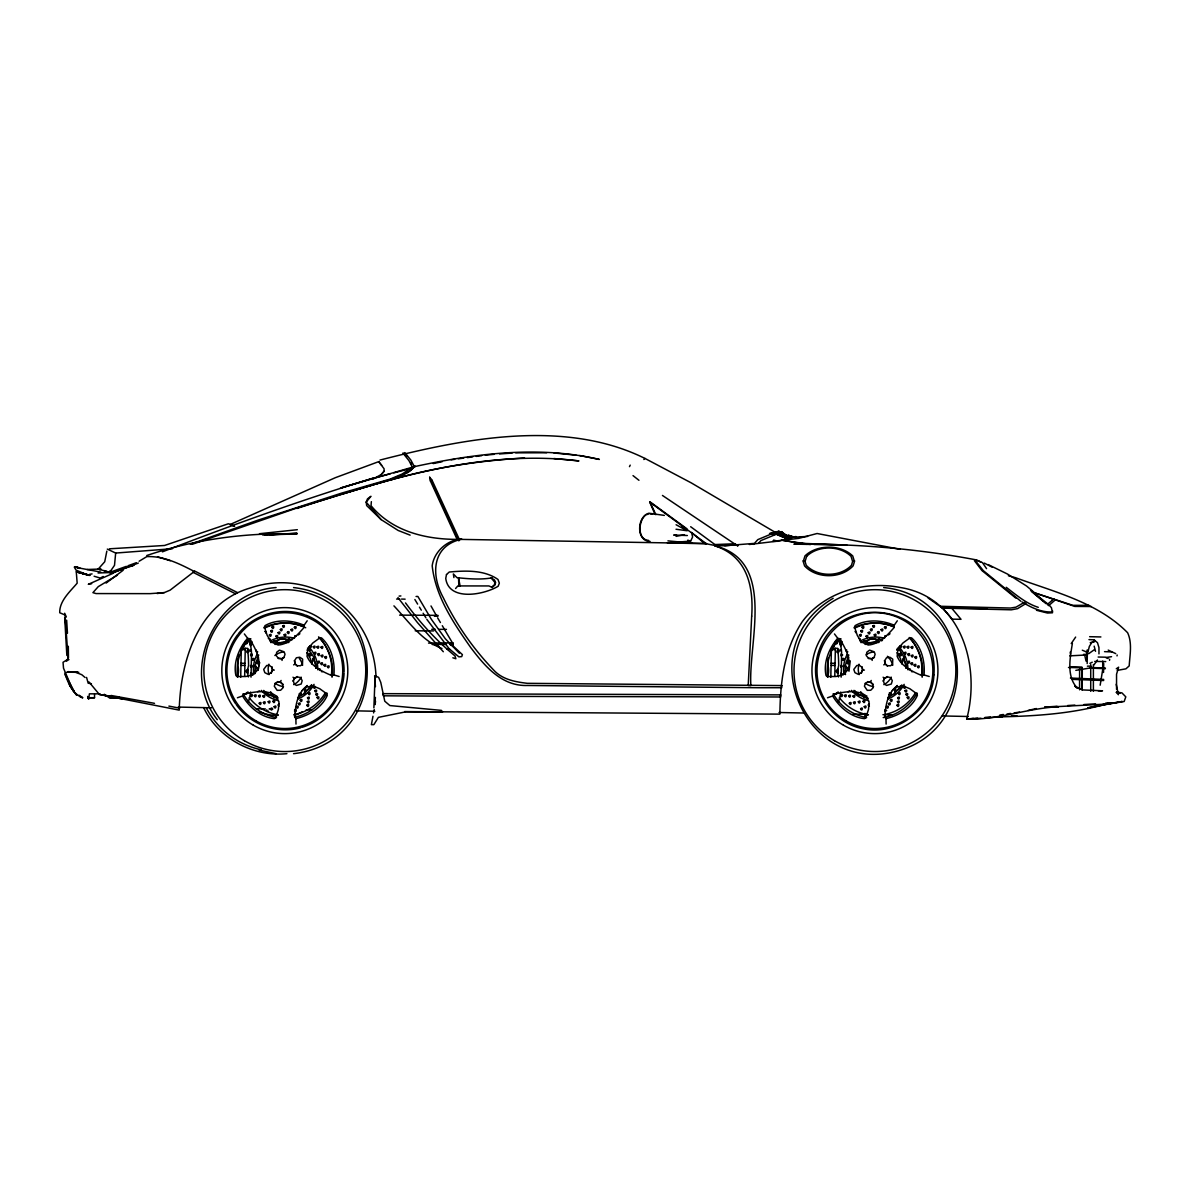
<?xml version="1.0" encoding="UTF-8"?>
<svg xmlns="http://www.w3.org/2000/svg" width="1190" height="1190" viewBox="0 0 1190 1190"><rect width="100%" height="100%" fill="white"/><g stroke="black" fill="none" stroke-linecap="round" stroke-linejoin="round"><path stroke-width="1.5" d="M375.058 676.768L373.883 707.871M1082.275 668.78L1082.216 689.992L1082.275 669.033M1098.965 653.905L1098.965 647.568L1097.463 642.66L1094.012 639.848L1088.969 639.61M1079.553 689.798L1079.613 668.825M1087.11 657.311L1087.154 652.432M1087.377 650.752L1087.258 658.814M1116.22 684.265L1118.392 694.707L1116.354 692.372M373.333 478.945L381.38 474.423L384.058 471.299L384.087 468.771L378.703 461.646L335.253 477.726L229.997 524.552L234.579 526.322M1087.214 649.918L1087.184 663.574M240.707 677.303L241.287 649.547L245.229 649.621M244.664 676.262L245.259 648.312M251.03 677.14L251.507 654.842A37.589 37.589 0 0 0 248.338 638.956M830.813 677.303L831.394 649.547L835.335 649.621M834.785 676.262L835.365 648.312M841.152 677.14L841.613 654.842A37.589 37.589 0 0 0 838.459 638.956L840.75 646.006L842.297 642.942L841.866 641.455A1.993 1.993 0 0 1 839.337 638.539M1103.532 672.469L1103.71 663.47M1052.57 610.872L1052.466 612.79L1047.453 613.029L1036.49 610.277M690.661 526.724L716.663 545.838L704.51 543.413L691.554 532.421L692.61 537.002L690.646 541.108L667.382 542.893L459.31 539.368C426.868 539.739 392.7 531.885 371.042 505.72L371.354 501.659M333.914 674.938C335.119 661.878 331.534 646.944 321.538 637.914L320.11 637.691L312.851 642.957L307.898 648.788L307.035 656.345C311.23 666.504 322.312 671.487 331.832 675.637L333.914 674.938L339.12 676.5M374.835 704.376L375.415 697.399M924.035 674.938C925.225 661.878 921.655 646.944 911.659 637.914L910.216 637.691L902.972 642.957L898.019 648.788L897.156 656.345C901.351 666.504 912.433 671.487 921.938 675.637L924.035 674.938L929.226 676.5M375.177 704.584L375.505 701.029M88.967 681.944L99.335 694.424L179.214 710.118C180.463 661.194 197.867 603.018 250.406 587.949C312.405 566.827 373.883 612.538 376.025 677.08M1109.541 660.331L1109.66 659.215M107.308 549.096L115.668 553.053L114.508 565.324L109.644 572.405L98.101 568.954M259.494 690.869L257.65 691.643M276.898 696.7L277.939 697.742M849.615 690.869L847.979 691.821M1117.023 655.898L1117.157 654.991M243.355 646.527L243.37 645.768M1070.45 654.247L1070.212 652.12M344.089 673.153C343.017 697.786 325.629 720.262 301.933 727.358M372.976 716.261L371.384 724.651L373.868 724.651L378.39 717.362L405.879 711.813L442.531 711.992L441.43 710.385L389.889 705.566L384.772 701.207L380.77 682.391L378.628 677.378L374.657 675.682L375.445 686.66M373.601 712.914L374.24 709.552M106.832 551.134L104.72 561.769L98.19 569.103L87.049 569.504M1072.398 643.329C1070.093 657.698 1066.195 676.679 1077.441 688.177L1074.778 686.109L1082.305 689.917L1102.535 690.795L1098.221 690.795M1087.943 652.061L1089.341 646.438L1091.765 642.57L1094.547 641.47L1090.218 642.704M258.81 665.984L259.703 662.577M850.255 660.866L848.976 671.264M1100.17 685.202L1102.714 669.494L1102.714 661.075M803.428 560.892L804.976 555.894C817.024 544.261 840.705 544.261 852.739 555.953L854.256 560.921M852.814 560.906L851.445 565.324C840.155 577.254 817.56 577.239 806.255 565.354L804.871 560.892M271.246 673.183L272.525 669.851L272.049 666.95M861.352 673.183L862.631 669.851L862.155 666.95M297.307 676.53L294.317 678.464L293.32 680.918L294.242 683.908L296.429 685.44L301.204 684.027L302.186 680.71L300.609 677.66L297.366 676.887L294.317 678.464L292.993 681.082M787.066 538.698L788.464 535.292L794.905 537.27M887.428 676.53L884.438 678.464L883.441 680.918L884.348 683.908L886.55 685.44L891.31 684.027L892.307 680.71L890.715 677.66L887.472 676.887L884.438 678.464L883.114 681.082M318.355 669.494L319.946 668.825L320.17 670.535M840.809 650.915L840.809 649.829M856.25 632.976L855.03 631.369M908.476 669.494L910.067 668.825L910.291 670.535M1044.805 707.247L1058.594 706.711C1027.729 708.184 997.77 719.995 966.652 719.221C980.828 666.504 961.862 597.246 900.22 587.488C864.684 580.601 824.834 591.742 802.506 621.373C784.18 648.818 780.268 681.944 779.881 714.134L404.645 711.575M629.48 466.644L630.209 465.141M277.389 681.632L280.305 682.078L282.729 684.488L283.012 687.805L280.587 690.26L277.136 690.349L274.31 686.243L275.083 683.685L277.642 681.885L280.305 682.078L281.093 680.442M867.51 681.632L870.411 682.078L872.85 684.488L873.118 687.805L870.708 690.26L867.242 690.349L864.431 686.243L865.204 683.685L867.763 681.885L870.411 682.078L871.214 680.442M272.525 669.851L270.978 672.93L267.914 674.209L264.834 672.662L263.689 669.42L266.709 665.463L269.386 665.403L271.885 667.278L272.525 669.851L274.31 670.104M862.631 669.851L861.099 672.93L858.02 674.209L854.956 672.662L853.795 669.42L856.83 665.463L859.492 665.403L861.991 667.278L862.631 669.851L864.431 670.104M258.691 654.976L255.106 665.537L255.181 673.555A7.304 7.304 0 0 1 256.906 667.739L255.106 665.537A13.105 13.105 0 0 1 258.185 670.282M311.721 684.934L304.536 693.458L297.619 697.533M848.797 654.976L845.227 665.537L845.302 673.555M901.841 684.934L894.642 693.458L887.74 697.533M1097.433 659.989L1093.982 664.883M1071.223 643.552L1075.641 637.081M304.105 625.256C292.041 620.049 276.764 618.934 265.072 625.583L264.418 626.877L267.185 635.401L271.186 641.916L278.118 645.025C289.081 644.281 297.232 635.192 304.119 627.457L304.105 625.256L307.199 620.793M894.226 625.256C882.147 620.049 866.87 618.934 855.179 625.583L854.524 626.877L857.291 635.401L861.292 641.916L868.224 645.025C879.202 644.281 887.353 635.192 894.24 627.457L894.226 625.256L897.305 620.793M237.613 634.776C222.619 654.441 221.771 682.837 235.382 703.409M248.041 691.94L246.821 692.714M838.162 691.94L837.314 692.654M242.552 695.971L243.831 694.187C253.946 691.985 265.876 689.427 275.188 695.257L278.981 701.847L278.386 709.463L275.619 718.001L274.325 718.656C260.937 717.213 249.26 707.262 242.552 695.971L237.42 697.771M832.658 695.971L833.952 694.187C844.067 691.985 855.982 689.427 865.294 695.257L869.087 701.847L868.507 709.463L865.74 718.001L864.446 718.656C851.058 717.213 839.381 707.262 832.658 695.971L827.541 697.771M250.51 651.138L250.51 649.591M265.965 633.199L265.965 631.652L264.656 631.488M250.525 654.396C252.92 652.105 252.92 657.787 250.525 655.497M256.415 650.142L256.415 651.689L257.739 651.852M250.421 665.686C252.83 663.38 252.83 669.063 250.421 666.772M250.495 673.451C252.89 671.145 252.89 676.842 250.495 674.537M276.69 695.897L276.467 697.652L277.716 698.366M266.768 709.82L266.768 711.367L268.479 711.129M299.24 693.636L300.817 694.053L299.24 694.484M294.51 710.043C296.92 707.753 296.92 713.435 294.51 711.129M881.582 640.904L882.459 640.235M866.811 695.897L866.573 697.652L868.209 698.322M243.206 646.869L242.314 647.524M833.312 646.869L832.42 647.524M247.639 638.256C238.997 648.119 233.106 662.309 235.888 675.489L236.914 676.515L245.884 676.515L253.306 674.715L258.438 669.077C261.056 658.412 254.987 647.866 249.736 638.926L247.639 638.256L244.352 633.943M837.745 638.256C829.103 648.119 823.212 662.309 826.009 675.489L827.035 676.515L835.99 676.515L843.427 674.715L848.544 669.077C851.162 658.412 845.093 647.866 839.857 638.926L837.745 638.256L834.458 633.943M381.38 474.423L384.058 471.299M455.577 588.529L457.838 585.926L488.867 585.941L492.586 587.503M758.803 542.982L760.901 540.587L776.148 534.295L787.914 538.594M753.523 544.38L757.822 539.62L773.039 533.254M302.23 690.512L307.169 685.485A13.105 13.105 0 0 0 304.536 693.458L304.818 690.631A7.304 7.304 0 0 0 311.453 684.919M892.336 690.512L897.275 685.485A13.105 13.105 0 0 0 894.642 693.458L894.939 690.631A7.304 7.304 0 0 0 901.261 685.916M238.357 633.735C253.708 614.442 280.989 606.469 304.313 614.65M579.649 455.517L599.358 459.429C538.341 445.253 474.572 453.643 414.12 466.703L408.259 472.237L391.688 479.63L376.233 484.018M645.471 515.181C638.301 520.863 637.081 539.665 648.58 540.409M643.879 459.519L645.039 458.477L691.375 482.947L785.593 538.43M655.854 514.69L650.558 503.147L651.183 502.671L686.898 528.777L681.751 526.991M268.33 638.599L269.862 638.599L269.639 640.309M840.809 654.173L842.669 654.946L840.809 655.72M846.759 649.978L846.358 651.466L847.845 651.852M859.745 640.309L860.147 638.822L858.659 638.42M840.72 665.463L842.565 666.221L840.72 666.995M840.78 673.228L842.639 673.986L840.78 674.76M889.48 693.458L890.894 694.276L889.272 694.276M884.81 709.82L886.654 710.594L884.81 711.367M106.118 583.085L123.195 570.218M833.178 598.302C748.004 648.595 806.359 779.673 900.741 750.042C985.156 723.743 971.695 595.729 883.664 587.562M1088.612 653.741L1094.279 649.74M100.763 572.093L74.301 567.095L75.967 570.07L86.944 574.725M1116.28 668.78L1118.63 667.188L1116.547 674.239L1116.547 689.367M278.192 658.501L281.792 658.725L283.993 657.282L285.02 654.322L284.127 651.808L279.442 650.142L276.69 652.254L276.184 655.645L278.356 658.174L281.792 658.725L284.351 657.341M868.298 658.501L871.898 658.725L874.115 657.282L875.126 654.322L874.248 651.808L869.548 650.142L866.811 652.254L866.29 655.645L868.462 658.174L871.898 658.725L874.471 657.341M139.141 561.234L146.772 556.637C163.699 555.804 179.631 563.852 194.312 571.468L170.081 590.181L164.25 592.62L150.014 593.646L96.033 593.572L92.909 592.665L98.279 586.625L117.483 575.127M270.814 642.615L281.316 638.837L292.428 639.566M860.935 642.615L871.422 638.837L882.549 639.566M68.99 659.543L66.357 661.075L68.47 657.728L68.321 646.274M793.254 537.211L807.608 536.437M103.143 576.51L100.287 578.087L94.114 576.243M293.632 664.868L295.224 664.02L297.247 665.716L300.371 665.775L302.498 664.154L302.632 659.126L299.776 657.222L296.384 657.773L294.659 660.629L295.224 664.02L297.307 666.073M883.754 664.868L885.33 664.02L887.353 665.716L890.492 665.775L892.619 664.154L892.738 659.126L889.897 657.222L886.505 657.773L884.765 660.629L885.33 664.02L887.413 666.073M980.828 562.141L976.053 559.85L974.432 560.713L981.914 570.531L1015.843 598.124M1089.921 663.365L1092.256 662.205M646.616 514.69L648.892 513.708M321.478 671.681L322.564 671.681M911.585 671.681L912.67 671.681M889.361 692.803C893.229 691.598 890.566 698.024 888.692 694.424M162.405 551.848C231.961 525.132 302.126 499.636 373.482 478.097L340.474 488.049L414.105 466.703M130.647 566.187L112.321 572.97L138.308 563.063M676.054 536.363L684.473 534.712M1089.966 667.992L1075.82 670.357M126.348 566.351L109.644 572.405L112.574 573.55L88.313 584.32L91.675 583.695M128.014 565.741L136.359 562.706M190.34 544.246L257.338 520.357L341.604 493.121L390.216 479.079L402.354 473.918L413.138 466.599L412.588 467.566L408.958 460.634L402.904 453.063M192.17 544.321L296.816 508.026L391.317 479.228L404.585 473.992L410.714 470.496L415.117 466.063L414.581 467.09L410.907 460.158L404.853 452.587M457.124 539.412L430.378 480.909L432.089 480.314L459.31 539.368M296.846 508.487C387.509 479.005 482.441 448.957 578.965 460.932L553.886 458.522M146.772 555.507C195.071 539.234 246.196 532.466 297.084 533.938L264.329 534.92M343.464 493.627L374.523 484.494M779.465 540.944L795.976 536.497M133.89 565.176L129.859 566.485L133.533 565.428M379.982 460.069C463.193 438.723 564.372 418.434 645.039 458.477M275.039 644.43L281.837 642.54L288.873 642.466M865.16 644.43L871.943 642.54L878.993 642.466M391.688 479.63C434.945 467.358 479.704 460.589 524.567 457.986M375.847 477.562L390.216 473.813M393.816 472.876L408.185 469.143M789.446 538.386L780.506 533.819L772.652 534.578L769.588 533.581L777.918 531.424L790.19 537.121M772.652 534.578L780.982 532.451L791.573 537.419M492.169 577.819C480.671 579.872 468.592 578.861 456.975 577.656L453.36 573.952L453.911 577.596M295.879 718.656C308.656 715.726 321.806 707.767 327.265 695.436L327.042 694.008L319.783 688.742L312.717 685.827L305.28 687.374C296.86 694.454 295.581 706.562 294.57 716.886L295.879 718.656L295.998 724.085M885.985 718.656C898.762 715.726 911.927 707.767 917.371 695.436L917.148 694.008L909.889 688.742L902.838 685.827L895.386 687.374C886.981 694.454 885.702 706.562 884.676 716.886L885.985 718.656L886.119 724.085M247.713 649.785C243.876 654.798 252.637 652.061 247.565 648.357L242.388 648.253M837.834 649.785C833.982 654.798 842.743 652.061 837.686 648.357L832.509 648.253M1028.086 710.43L1036.386 708.526M1087.809 707.827L1110.761 702.784L1105.659 703.141M276.095 587.562C214.468 591.817 179.169 671.071 217.264 719.697M293.543 753.672C391.822 742.367 391.822 598.882 293.543 587.562M433.22 463.579L442.159 461.705M1087.898 707.931L1122.259 701.46L1096.689 705.685M1117.276 670.387L1125.933 668.825L1129.191 665.909C1129.86 655.021 1132.404 643.061 1127.629 632.738C1097.716 602.348 1054.266 591.936 1015.486 577.686L1008.361 575.737M89.622 574.324L92.076 573.907M447.098 649.398L449.537 648.996M115.668 553.053L172.357 548.724M1096.704 705.789L1124.148 701.535L1125.8 696.864L1121.947 692.892L1116.547 692.089M300.728 727.774C276.972 734.349 250.212 724.755 236.141 704.435M999.853 715.012L1003.423 714.491M1007.008 713.955L1010.578 713.435M1014.163 712.899L1019.533 712.111M1106.075 657.49L1111.549 656.687M981.021 718.225L966.652 719.221L973.301 718.284M451.084 459.816L454.684 459.325M458.284 458.834L463.684 458.105M467.283 457.615L472.698 456.886M476.298 456.395L481.697 455.666M485.297 455.175L494.252 454.312M749.358 544.485L777.739 541.108M279.01 703.915L277.925 705.001L279.01 706.087M869.399 706.057L868.045 705.001L869.399 703.959M157.08 593.527L164.25 592.62M259.465 533.715L297.336 529.699M769.588 533.581L774.244 533.09M399.081 596.116L400.896 595.937M966.652 719.221L977.6 718.165M984.904 717.466L990.377 716.93M999.496 716.053L1003.155 715.711M753.672 543.443L724.695 545.734L716.663 545.779L715.026 544.559L734.795 543.756L737.8 545.615L736.58 544.856L724.695 545.66M1088.999 605.338L1072.815 605.323L1034.08 592.665M1091.304 606.528L1074.823 606.424L1034.571 592.843M1044.85 707.128L1057.077 706.265M499.607 453.94L512.116 453.078M515.687 452.84L546.656 452.78M984.606 717.972L1002.56 716.737M1011.545 716.112L1016.929 715.74M1083.882 704.554L1095.529 703.84M109.421 548.813L164.532 545.481L228.376 523.764L234.43 525.995M1067.653 705.551L1074.868 705.105M270.145 534.875L297.084 533.269L262.514 534.92M1083.54 654.411L1084.521 654.351L1086.039 661.105M1002.144 716.514L994.795 716.93C1033.738 716.35 1073.291 713.985 1110.761 702.784L1104.87 704.168L1045.073 707.247M1011.336 716.008L1015.011 715.8M98.056 573L110.03 572.554M1087.407 666.162L1090.799 666.132M428.549 643.106L453.212 642.853M432.119 644.519L446.205 644.385M449.731 644.355L453.256 644.311M416.069 596.473L417.869 596.458L431.345 619.276L445.313 638.747L459.355 653.221M778.111 541.286L772.622 541.331L798.698 538.371L817.084 533.507L900.101 549.304M396.597 599.061L399.766 599.046M1089.653 636.695L1100.884 636.947M65.733 672.722L64.885 673.361C67.919 682.807 72.65 694.112 82.646 697.727L79.165 695.213M99.945 693.83L89.384 693.83L88.67 699.244L87.629 696.418M94.531 697.727L87.763 697.727L94.531 697.727L94.531 694.558M122.302 698.218L109.926 698.218L104.259 694.276M286.909 753.672C253.128 757.108 218.261 738.484 203.639 707.604M399.617 615.126L437.965 615.349M434.365 616.167L438.024 616.197M431.702 629.287L435.391 629.317M439.08 629.332L446.458 629.376M415.206 630.804L433.636 630.923M78.793 672.276L66.878 672.186L77.409 672.32M951.613 608.075L961.014 619.291L952.208 619.157L942.644 607.926L987.298 608.566M65.182 674.73L74.36 691.702M942.644 608.135L1011.292 609.816L1017.554 608.655L1025.944 603.538L1024.248 602.408L1015.977 607.153L1010.489 608.045L940.412 606.275L942.644 608.135L928.051 597.945M1094.726 661.417L1105.733 661.595M810.331 544.425L793.894 544.128C854.97 543.666 916.032 548.426 976.053 559.85M813.99 544.485L846.864 545.08L797.032 543.146M668.691 542.729L704.51 543.413M401.551 599.076L405.121 599.165M1098.147 657.029L1105.227 657.178L1108.173 658.531M831.111 663.232L835.053 663.321M831.066 665.374L835.008 665.448M240.99 663.232L244.947 663.321M240.96 665.374L244.902 665.448M832.985 693.993L836.139 694.068A58.295 58.295 0 0 0 836.525 692.669M242.864 693.993L246.033 694.068A58.295 58.295 0 0 0 246.419 692.669M779.048 712.498L803.176 713.003M853.275 714.074L866.261 714.342M882.95 714.699L892.232 714.893M942.331 715.949L968.303 716.499M178.203 707.083L211.597 707.797M256.133 708.734L265.4 708.928M269.118 709.002L272.822 709.091M306.217 709.79L311.795 709.909M356.316 710.861L374.88 711.248M676.53 535.113L673.733 535.054L687.374 535.53M667.382 542.893L706.458 543.785L649.695 502.016L654.857 513.946M1068.486 667.486L1082.171 667.798M1069.989 666.712L1081.933 667.069M1105.406 668.676L1090.233 668.126M1104.528 651.644L1111.743 651.897M1069.75 655.854L1086.202 654.991L1086.5 651.971L1082.305 650.201M1072.22 679.356L1103.71 680.516M1105.406 668.096L1090.278 667.456M1070.42 678.047L1103.71 679.416M77.142 672.053L68.068 671.681L75.416 672.216L81.783 674.7L85.085 677.527M667.932 540.87L692.208 543.161M115.534 696.745L119.119 697.057M554.005 452.974L575.99 455.16M835.439 641.41L837.031 642.585L835.216 643.374M245.319 641.41L246.91 642.585L245.095 643.374M800.349 537.106L802.045 537.315M650.157 513.872L652.655 514.199M806.85 544.336L781.428 540.156L810.613 544.485M1116.622 692.402L1119.998 692.863L1116.651 692.193M835.945 640.994L837.299 642.823L834.889 643.418M245.839 640.994L247.029 643.165L244.545 643.106M664.347 515.404L648.922 513.217C636.933 516.326 635.817 541.331 650.052 541.405M896.933 649.011A7.304 7.304 0 0 1 897.082 650.038L899.908 650.335L903.984 657.237L906.17 668.17M91.407 683.744L88.164 683.209L86.573 677.422M1116.428 692.253L1119.998 692.863M441.966 648.52C421.989 640.934 408.259 621.135 393.935 605.859M99.335 694.424L122.406 698.991M154.492 703.335L111.101 695.481L111.949 696.433M168.891 706.101L179.69 708.184M104.021 570.56L112.321 573.253L113.972 572.613L109.971 570.888M103.292 694.841L114.062 697.132M259.018 750.042L276.095 753.672M867.332 698.56L857.246 693.8L853.81 690.438M277.211 698.56L267.125 693.8L263.689 690.438M773.604 540.082L777.025 541.004M89.711 575.32L76.279 571.765L77.172 583.16C70.121 591.534 59.351 600.905 59.723 612.746L65.004 614.962L68.172 659.082L63.04 662.295L63.516 668.2L73.007 690.512L76.591 695.287M87.51 574.919L76.279 571.765L84.267 574.011M89.072 575.365L78.034 572.152L84.49 574.026M452.84 657.802L455.859 658.725L454.982 655.898C436.328 640.592 419.981 622.489 405.522 602.928M89.488 575.41L81.708 573.015L89.161 575.35M80.325 696.998L82.646 697.727M157.511 556.786L170.259 560.713M676.024 529.238L687.195 530.77L676.098 524.745M192.795 572.182L235.367 593.706L237.569 592.62L194.491 570.962M1038.275 607.331C1026.122 603.538 1016.215 594.911 1006.234 587.31M687.746 540.156L690.646 541.108M86.959 574.472L89.83 575.424M788.464 535.292L792.124 536.571M74.97 566.633L79.998 568.433M778.067 535.069L784.76 537.478M410.134 535.143L398.144 530.457L381.068 519.569L366.669 505.572L366.178 502.106L367.472 498.907L370.938 496.289L366.178 502.106L381.068 519.569M98.19 569.103L100.034 569.846M79.968 568.255L76.606 566.886L79.462 568.165M890.016 633.735L888.424 634.954M299.895 633.735L298.303 634.954M300.341 692.654L301.368 694.424L299.24 695.302M651.183 502.671L649.695 502.016L650.558 503.147M450.445 644.831L453.063 646.006L462.404 654.634L461.705 656.612L458.909 656.88L449.106 648.714L426.808 619.336M982.39 562.632L977.6 560.431L975.785 561.144L983.252 570.59L1020.827 601.233M1108.202 650.097L1115.714 653.622M988.116 564.566L1007.528 574.071L1026.509 585.971L1037.353 595.104M778.87 533.537L787.944 538.103M305.547 615.037C328.633 623.664 344.639 647.167 344.074 671.874M99.588 568.344L101.165 569.222M992.073 567.139L984.413 563.153L983.029 563.465L986.57 568.671M1022.106 601.991C1031.12 607.54 1041.577 612.567 1052.362 611.928L1051.425 607.688L1048.866 604.803L1030.585 590.27M704.554 542.551L706.458 543.785M662.458 495.457L737.74 545.972M1031.418 591.445L1046.01 603.657M1034.973 593.795L1043.615 601.426M633.02 475.613L638.941 480.299M1094.012 639.848L1094.845 640.518M870.411 682.078L873.177 684.324M280.305 682.078L283.056 684.324M778.766 530.829L781.518 533.388L784.641 534.131L781.562 531.603L783.184 534.221M443.32 651.748L417.482 622.608L397.936 597.618M403.871 453.212L406.816 456.648L404.912 454.208M883.129 677.199L884.438 678.464M293.023 677.199L294.317 678.464M897.632 648.089L899.908 650.335A13.105 13.105 0 0 1 897.082 650.038M307.511 648.089L313.877 657.237L316.049 668.17M378.703 461.646L381.707 465.32M430.378 480.909L429.664 477.249L432.089 480.314M886.431 636.04L884.958 635.639L884.72 637.349M296.325 636.04L294.837 635.639L294.614 637.349M783.66 535.515L785.504 537.969M779.584 533.313L782.38 537.047M64.677 613.237L66.372 617.015M71.995 688.906L69.481 684.652L73.944 691.643L69.169 683.477M414.879 599.522L417.63 604.089M419.46 607.138L421.305 610.187M423.134 613.237L425.901 617.803M437.608 617.803L440.419 622.548M442.293 625.717L452.602 643.136L453.316 646.735M896.977 652.641L900.547 658.695L901.961 663.797M306.856 652.641L310.441 658.695L311.854 663.797M431.003 605.948L436.789 616.316M410.728 462.523L411.591 464.249M429.664 477.249L458.864 540.87M248.249 638.941L250.629 646.006L252.191 642.942L251.745 641.455A1.993 1.993 0 0 1 249.231 638.539M884.408 660.569L885.33 664.02M294.302 660.569L295.224 664.02M1094.16 646.155L1095.529 651.332M871.898 658.725L872.181 660.42M281.792 658.725L282.075 660.42M837.968 651.213L838.102 652.641A167.85 167.85 0 0 1 838.697 665.522A21.122 21.122 0 0 0 838.459 676.961M247.862 651.213L247.981 652.641A167.85 167.85 0 0 1 248.576 665.522A21.122 21.122 0 0 0 248.338 676.961M64.706 617.863L66.848 655.482M864.937 713.375L865.189 716.886M66.655 620.198L67.458 633.259M1093.387 664.556L1093.387 691.36M1090.724 664.6L1090.724 691.331M319.113 637.498A47.674 47.674 0 0 1 332.025 677.259M326.908 692.996A47.674 47.674 0 0 1 294.733 717.243M276.541 717.57A47.674 47.674 0 0 1 243.534 694.454M237.613 677.259A47.674 47.674 0 0 1 249.394 638.718M263.912 627.77A47.674 47.674 0 0 1 305.726 627.77M246.94 641.336A1.577 1.577 0 0 1 246.895 643.567A1.577 1.577 0 0 1 244.664 643.507M243.355 645.352A1.577 1.577 0 0 1 242.343 647.643M250.599 692.089A37.589 37.589 0 0 1 248.16 702.16M237.613 676.738A21.122 21.122 0 0 0 237.851 665.299A47.972 47.972 0 0 1 238.268 658.07M238.476 656.627A47.972 47.972 0 0 1 238.744 655.199M325.361 692.729A46.172 46.172 0 0 1 293.752 714.699M278.311 714.848A46.172 46.172 0 0 1 249.231 697.712M248.71 641.499A46.172 46.172 0 0 1 250.882 638.822M264.418 628.231A46.172 46.172 0 0 1 302.87 626.446M318.563 636.918A46.172 46.172 0 0 1 331.43 674.864M270.457 691.732A13.105 13.105 0 0 1 274.117 697.756L273.046 695.109A7.304 7.304 0 0 1 265.668 692.327M314.041 684.354A32.204 32.204 0 0 1 298.199 698.887M278.386 700.642A32.204 32.204 0 0 1 261.309 690.393M253.723 673.763A32.204 32.204 0 0 1 257.159 654.158M269.981 641.113A32.204 32.204 0 0 1 294.466 638.301M308.76 646.884A32.204 32.204 0 0 1 317.789 669.806M315.796 668.066A7.304 7.304 0 0 0 312.762 659.855L313.877 657.237A13.105 13.105 0 0 0 312.197 664.065M301.159 677.17A17.448 17.448 0 0 1 293.796 684.666M283.488 686.585A17.448 17.448 0 0 1 275.113 683.209M269.014 674.671A17.448 17.448 0 0 1 268.91 664.169M274.845 655.512A17.448 17.448 0 0 1 283.161 651.971M299.345 658.501A17.448 17.448 0 0 1 302.602 665.329M909.22 637.498A47.674 47.674 0 0 1 922.146 677.259M917.029 692.996A47.674 47.674 0 0 1 883.203 717.57M866.662 717.57A47.674 47.674 0 0 1 833.64 694.454M827.719 677.259A47.674 47.674 0 0 1 839.5 638.718M854.033 627.77A47.674 47.674 0 0 1 894.315 627.071M837.061 641.336A1.577 1.577 0 0 1 837.001 643.567A1.577 1.577 0 0 1 834.785 643.507M833.61 645.739A1.577 1.577 0 0 1 832.465 647.643M840.72 692.089A37.589 37.589 0 0 1 838.281 702.16M827.719 676.738A21.122 21.122 0 0 0 827.972 665.299A47.972 47.972 0 0 1 828.374 658.07M915.482 692.729A46.172 46.172 0 0 1 885.553 714.372M868.417 714.848A46.172 46.172 0 0 1 839.352 697.712M838.831 641.499A46.172 46.172 0 0 1 841.003 638.822M854.539 628.231A46.172 46.172 0 0 1 892.991 626.446M909.859 638.182A46.172 46.172 0 0 1 921.551 674.864M860.578 691.732A13.105 13.105 0 0 1 864.223 697.756L863.167 695.109A7.304 7.304 0 0 1 855.774 692.327M904.162 684.354A32.204 32.204 0 0 1 888.32 698.887M868.492 700.642A32.204 32.204 0 0 1 851.43 690.393M843.829 673.763A32.204 32.204 0 0 1 847.28 654.158M860.087 641.113A32.204 32.204 0 0 1 884.572 638.301M898.866 646.884A32.204 32.204 0 0 1 907.911 669.806M905.902 668.066A7.304 7.304 0 0 0 902.868 659.855L903.984 657.237A13.105 13.105 0 0 0 902.318 664.065M848.291 670.282A13.105 13.105 0 0 0 845.227 665.537L847.012 667.739A7.304 7.304 0 0 0 845.51 674.566M855.208 691.449A7.304 7.304 0 0 1 854.777 690.512M891.28 677.17A17.448 17.448 0 0 1 883.917 684.666M873.594 686.585A17.448 17.448 0 0 1 865.219 683.209M859.12 674.671A17.448 17.448 0 0 1 859.031 664.169M866.201 654.634A17.448 17.448 0 0 1 873.282 651.971M887.383 656.285A17.448 17.448 0 0 1 892.723 665.329M261.339 749.819A80.98 80.98 0 0 1 206.42 708.124M302.022 711.903A47.674 47.674 0 0 1 294.48 715.413M277.835 715.428A46.172 46.172 0 0 1 259.331 711.754M867.689 714.982A46.172 46.172 0 0 1 862.616 713.97M780.61 694.886L780.566 696.983L469.663 696.299L383.403 695.808L382.764 693.651L780.61 694.886M781.756 685.589L781.726 687.731L758.625 687.731L527.274 685.485C501.555 686.318 484.747 666.013 470.66 647.464C453.375 622.757 435.57 596.636 432.193 565.83C434.008 551.61 447.574 539.397 461.824 539.159C432.253 545.481 430.378 574.205 443.275 597.648C456.454 624.988 474.096 649.978 495.278 671.71C504.054 679.892 515.835 681.929 527.304 683.328L781.756 685.589M751.693 616.108L748.212 685.544L750.86 685.619C748.242 641.321 776.416 560.743 714.729 545.823C746.874 556.013 753.746 585.867 751.693 616.108M247.713 670.268L247.728 673.153A1.964 1.964 0 0 1 247.803 669.301L247.713 670.268M837.834 670.268L837.834 673.153A1.964 1.964 0 0 1 837.924 669.301L837.834 670.268M933.927 674.849C932.573 709.21 896.992 736.03 863.553 728.875C831.825 723.089 809.542 689.397 816.95 657.951C832.182 588.485 939.624 601.545 933.927 674.849M252.042 659.067C253.366 663.217 255.27 656.151 252.042 659.067M250.584 695.257C251.908 699.408 253.812 692.327 250.584 695.257M256.386 662.057C258.156 667.575 260.684 658.174 256.386 662.057M256.966 662.22C258.007 665.448 259.48 659.944 256.966 662.22M254.392 695.495C255.716 699.646 257.62 692.58 254.392 695.495M258.557 695.853C259.896 700.003 261.785 692.922 258.557 695.853M259.227 703.186C260.55 707.336 262.454 700.255 259.227 703.186M269.371 635.043C270.695 639.194 272.584 632.113 269.371 635.043M270.695 630.983C272.034 635.133 273.923 628.067 270.695 630.983M262.886 696.076C264.21 700.211 266.114 693.145 262.886 696.076M271.93 627.13C273.269 631.28 275.158 624.2 271.93 627.13M263.392 702.472C264.716 706.622 266.62 699.541 263.392 702.472M275.931 636.174C277.27 640.324 279.159 633.244 275.931 636.174M268.196 701.728C269.52 705.863 271.424 698.798 268.196 701.728M278.088 632.693C279.412 636.843 281.316 629.763 278.088 632.693M280.334 629.48C281.658 633.63 283.562 626.55 280.334 629.48M270.472 708.719C271.796 712.87 273.7 705.789 270.472 708.719M282.61 626.119C283.934 630.254 285.838 623.188 282.61 626.119M272.941 701.282C274.265 705.432 276.169 698.352 272.941 701.282M274.131 706.696C275.455 710.846 277.359 703.766 274.131 706.696M284.098 634.82C285.436 638.971 287.325 631.905 284.098 634.82M287.37 632.292C288.694 636.442 290.598 629.361 287.37 632.292M290.94 629.688C292.279 633.839 294.168 626.758 290.94 629.688M294.346 627.309C295.67 631.459 297.574 624.378 294.346 627.309M296.414 706.83C297.753 710.98 299.642 703.9 296.414 706.83M298.392 703.617C299.716 707.767 301.62 700.702 298.392 703.617M300.192 700.151C301.531 704.302 303.42 697.221 300.192 700.151M309.593 646.304C310.932 650.454 312.821 643.374 309.593 646.304M308.969 654.188C310.739 659.706 313.267 650.29 308.969 654.188M309.549 654.336C310.59 657.564 312.063 652.061 309.549 654.336M313.253 646.78C314.577 650.93 316.481 643.864 313.253 646.78M307.511 697.801C308.85 701.951 310.739 694.871 307.511 697.801M308.284 693.398C309.623 697.548 311.512 690.483 308.284 693.398M306.916 705.179C308.24 709.329 310.144 702.249 306.916 705.179M307.303 701.654C308.627 705.804 310.531 698.738 307.303 701.654M314.101 652.879C315.424 657.029 317.328 649.948 314.101 652.879M316.986 646.944C318.325 651.094 320.214 644.013 316.986 646.944M317.671 654.277C318.994 658.427 320.884 651.346 317.671 654.277M313.52 687.106C314.844 691.256 316.748 684.176 313.52 687.106M317.656 661.833C318.994 665.984 320.884 658.918 317.656 661.833M314.859 690.721C316.198 694.871 318.087 687.805 314.859 690.721M321.017 647.152C322.341 651.302 324.245 644.236 321.017 647.152M315.811 694.261C317.135 698.411 319.024 691.331 315.811 694.261M321.181 655.705C322.505 659.855 324.394 652.774 321.181 655.705M320.75 663.425C322.074 667.575 323.978 660.495 320.75 663.425M317.135 697.504C318.474 701.654 320.363 694.573 317.135 697.504M324.766 657.178C326.09 661.328 327.994 654.247 324.766 657.178M323.978 665.017C325.316 669.167 327.205 662.086 323.978 665.017M327.354 666.519C328.678 670.669 330.567 663.604 327.354 666.519M842.148 659.067C843.487 663.217 845.376 656.151 842.148 659.067M840.69 695.257C842.029 699.408 843.918 692.327 840.69 695.257M846.507 662.057C848.262 667.575 850.791 658.174 846.507 662.057M847.087 662.22C848.113 665.448 849.586 659.944 847.087 662.22M844.513 695.495C845.837 699.646 847.726 692.58 844.513 695.495M848.678 695.853C850.002 700.003 851.906 692.922 848.678 695.853M849.333 703.186C850.672 707.336 852.561 700.255 849.333 703.186M859.477 635.043C860.801 639.194 862.705 632.113 859.477 635.043M860.816 630.983C862.14 635.133 864.044 628.067 860.816 630.983M852.992 696.076C854.331 700.211 856.22 693.145 852.992 696.076M862.051 627.13C863.375 631.28 865.279 624.2 862.051 627.13M853.498 702.472C854.837 706.622 856.726 699.541 853.498 702.472M866.052 636.174C867.376 640.324 869.28 633.244 866.052 636.174M858.302 701.728C859.641 705.863 861.53 698.798 858.302 701.728M868.194 632.693C869.533 636.843 871.422 629.763 868.194 632.693M870.44 629.48C871.779 633.63 873.668 626.55 870.44 629.48M860.578 708.719C861.917 712.87 863.806 705.789 860.578 708.719M872.716 626.119C874.055 630.254 875.944 623.188 872.716 626.119M863.048 701.282C864.386 705.432 866.275 698.352 863.048 701.282M864.238 706.696C865.576 710.846 867.465 703.766 864.238 706.696M874.219 634.82C875.543 638.971 877.447 631.905 874.219 634.82M877.476 632.292C878.815 636.442 880.704 629.361 877.476 632.292M881.061 629.688C882.385 633.839 884.289 626.758 881.061 629.688M884.453 627.309C885.791 631.459 887.681 624.378 884.453 627.309M886.535 706.83C887.859 710.98 889.763 703.9 886.535 706.83M888.499 703.617C889.837 707.767 891.727 700.702 888.499 703.617M890.313 700.151C891.637 704.302 893.541 697.221 890.313 700.151M899.714 646.304C901.038 650.454 902.942 643.374 899.714 646.304M899.09 654.188C900.86 659.706 903.374 650.29 899.09 654.188M899.67 654.336C900.696 657.564 902.184 652.061 899.67 654.336M903.359 646.78C904.698 650.93 906.587 643.864 903.359 646.78M897.632 697.801C898.956 701.951 900.86 694.871 897.632 697.801M898.405 693.398C899.729 697.548 901.633 690.483 898.405 693.398M897.022 705.179C898.361 709.329 900.25 702.249 897.022 705.179M897.409 701.654C898.748 705.804 900.637 698.738 897.409 701.654M904.207 652.879C905.545 657.029 907.434 649.948 904.207 652.879M907.107 646.944C908.431 651.094 910.335 644.013 907.107 646.944M907.777 654.277C909.101 658.427 911.005 651.346 907.777 654.277M903.627 687.106C904.965 691.256 906.854 684.176 903.627 687.106M907.777 661.833C909.101 665.984 911.005 658.918 907.777 661.833M904.98 690.721C906.304 694.871 908.208 687.805 904.98 690.721M911.124 647.152C912.462 651.302 914.351 644.236 911.124 647.152M905.917 694.261C907.241 698.411 909.145 691.331 905.917 694.261M911.287 655.705C912.611 659.855 914.515 652.774 911.287 655.705M910.856 663.425C912.195 667.575 914.084 660.495 910.856 663.425M907.256 697.504C908.58 701.654 910.484 694.573 907.256 697.504M914.887 657.178C916.211 661.328 918.1 654.247 914.887 657.178M914.098 665.017C915.422 669.167 917.326 662.086 914.098 665.017M917.46 666.519C918.784 670.669 920.688 663.604 917.46 666.519M446.488 574.562L445.744 578.429C448.853 601.828 484.464 594.673 498.149 586.239L499.339 583.174L497.985 579.471C484.256 569.742 465.245 570.56 449.24 572.033L446.488 574.562M494.995 582.535L494.281 584.945L491.589 587.354L494.817 585.257L495.635 582.564L494.49 579.902L491.173 577.938L494.995 582.535M806.656 556.325L805.243 560.892L803.027 560.892L804.574 565.919C816.608 578.95 841.137 578.935 853.126 565.86L854.658 560.921L852.442 560.906L851.058 556.37C839.798 545.213 817.947 545.258 806.656 556.325M1052.109 600.4L1047.349 604.416L1048.702 605.621L1055.247 599.938L1053.329 599.031L1052.109 600.4M458.522 577.671L458.834 585.763L460.113 586.12L458.522 577.671M289.334 638.762L287.132 640.562A7.304 7.304 0 0 0 276.199 642.109L273.581 640.994A13.105 13.105 0 0 0 289.334 638.762M879.44 638.762L877.238 640.562A7.304 7.304 0 0 0 866.305 642.109L863.702 640.994A13.105 13.105 0 0 0 879.44 638.762M258.453 657.311L257.114 657.773A13.105 13.105 0 0 0 258.453 657.311M848.574 657.311L847.22 657.773A13.105 13.105 0 0 0 848.574 657.311M309.802 650.335L306.975 650.038A13.105 13.105 0 0 0 309.802 650.335M253.321 725.171A62.996 62.996 0 0 0 347.807 670.625A62.996 62.996 0 0 0 253.321 616.063A62.996 62.996 0 0 0 253.321 725.171M255.865 720.783A57.923 57.923 0 0 0 342.735 670.625A57.923 57.923 0 0 0 255.865 620.451A57.923 57.923 0 0 0 255.865 720.783M244.352 740.701A80.92 80.92 0 0 0 365.747 670.625A80.92 80.92 0 0 0 244.352 600.534A80.92 80.92 0 0 0 244.352 740.701M843.442 725.171A62.996 62.996 0 0 0 937.928 670.625A62.996 62.996 0 0 0 843.442 616.063A62.996 62.996 0 0 0 843.442 725.171M845.971 720.783A57.923 57.923 0 0 0 932.856 670.625A57.923 57.923 0 0 0 845.971 620.451A57.923 57.923 0 0 0 845.971 720.783M834.473 740.701A80.92 80.92 0 0 0 955.853 670.625A80.92 80.92 0 0 0 834.473 600.534A80.92 80.92 0 0 0 834.473 740.701"/></g></svg>
